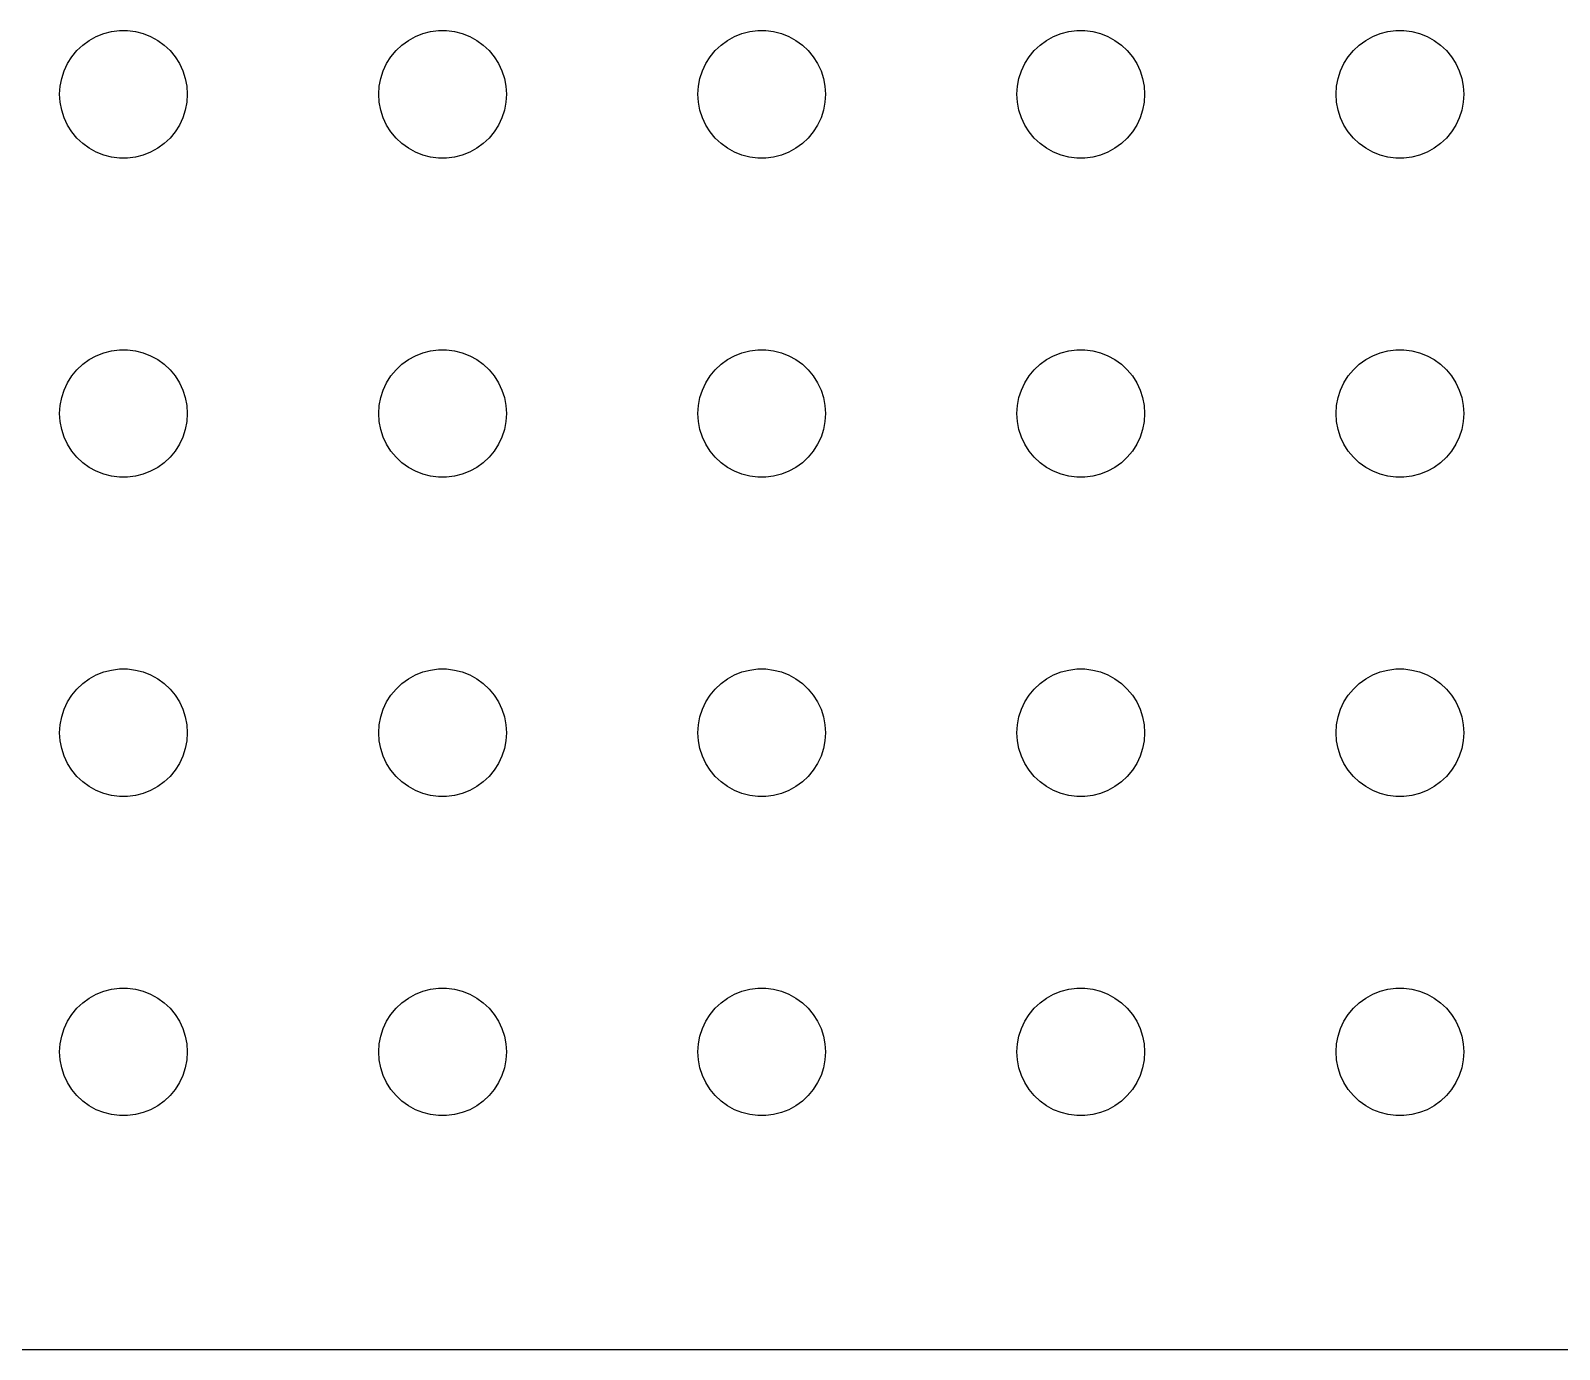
# Model space of a CAD drawing. Header units: metres. Extents: x -142 to 142, y -37 to 37.
# Drawn here: x -39.68 to -3.75, y -36.99 to -6 of the extents above; entities that cross this region are included whole.
import ezdxf

# ---------------------------------------------------------------- set-up
doc = ezdxf.new("R2010")
doc.units = ezdxf.units.M

msp = doc.modelspace()

# ---------------------------------------------------------------- linework, layer by layer
for p, q in [((-38.1387, -6.14275), (-37.9635, -6.07341)), ((-37.9635, -6.07341), (-37.7811, -6.02657)), ((-37.7811, -6.02657), (-37.5942, -6.00294)), ((-37.5942, -6.00294), (-37.4058, -6.00294)), ((-37.4058, -6.00294), (-37.2189, -6.02657)), ((-37.2189, -6.02657), (-37.0365, -6.07341)), ((-37.0365, -6.07341), (-36.8613, -6.14275)), ((-30.6387, -6.14275), (-30.4635, -6.07341)), ((-30.4635, -6.07341), (-30.2811, -6.02657)), ((-30.2811, -6.02657), (-30.0942, -6.00294)), ((-30.0942, -6.00294), (-29.9058, -6.00294)), ((-29.9058, -6.00294), (-29.7189, -6.02657)), ((-29.7189, -6.02657), (-29.5365, -6.07341)), ((-29.5365, -6.07341), (-29.3613, -6.14275)), ((-23.1387, -6.14275), (-22.9635, -6.07341)), ((-22.9635, -6.07341), (-22.7811, -6.02657)), ((-22.7811, -6.02657), (-22.5942, -6.00294)), ((-22.5942, -6.00294), (-22.4058, -6.00294)), ((-22.4058, -6.00294), (-22.2189, -6.02657)), ((-22.2189, -6.02657), (-22.0365, -6.07341)), ((-22.0365, -6.07341), (-21.8613, -6.14275)), ((-15.6387, -6.14275), (-15.4635, -6.07341)), ((-15.4635, -6.07341), (-15.2811, -6.02657)), ((-15.2811, -6.02657), (-15.0942, -6.00294)), ((-15.0942, -6.00294), (-14.9058, -6.00294)), ((-14.9058, -6.00294), (-14.7189, -6.02657)), ((-14.7189, -6.02657), (-14.5365, -6.07341)), ((-14.5365, -6.07341), (-14.3613, -6.14275)), ((-8.13866, -6.14275), (-7.96352, -6.07341)), ((-7.96352, -6.07341), (-7.78107, -6.02657)), ((-7.78107, -6.02657), (-7.59418, -6.00294)), ((-7.59418, -6.00294), (-7.40581, -6.00294)), ((-7.40581, -6.00294), (-7.21892, -6.02657)), ((-7.21892, -6.02657), (-7.03647, -6.07341)), ((-7.03647, -6.07341), (-6.86133, -6.14275)), ((-38.5934, -6.47318), (-38.4561, -6.34422)), ((-38.4561, -6.34422), (-38.3037, -6.23351)), ((-38.3037, -6.23351), (-38.1387, -6.14275)), ((-36.8613, -6.14275), (-36.6963, -6.23351)), ((-36.6963, -6.23351), (-36.5439, -6.34422)), ((-36.5439, -6.34422), (-36.4065, -6.47318)), ((-31.0934, -6.47318), (-30.9561, -6.34422)), ((-30.9561, -6.34422), (-30.8037, -6.23351)), ((-30.8037, -6.23351), (-30.6387, -6.14275)), ((-29.3613, -6.14275), (-29.1963, -6.23351)), ((-29.1963, -6.23351), (-29.0439, -6.34422)), ((-29.0439, -6.34422), (-28.9065, -6.47318)), ((-23.5934, -6.47318), (-23.4561, -6.34422)), ((-23.4561, -6.34422), (-23.3037, -6.23351)), ((-23.3037, -6.23351), (-23.1387, -6.14275)), ((-21.8613, -6.14275), (-21.6963, -6.23351)), ((-21.6963, -6.23351), (-21.5439, -6.34422)), ((-21.5439, -6.34422), (-21.4065, -6.47318)), ((-16.0934, -6.47318), (-15.9561, -6.34422)), ((-15.9561, -6.34422), (-15.8037, -6.23351)), ((-15.8037, -6.23351), (-15.6387, -6.14275)), ((-14.3613, -6.14275), (-14.1963, -6.23351)), ((-14.1963, -6.23351), (-14.0439, -6.34422)), ((-14.0439, -6.34422), (-13.9065, -6.47318)), ((-8.59344, -6.47318), (-8.45613, -6.34422)), ((-8.45613, -6.34422), (-8.30373, -6.23351)), ((-8.30373, -6.23351), (-8.13866, -6.14275)), ((-6.86133, -6.14275), (-6.69626, -6.23351)), ((-6.69626, -6.23351), (-6.54385, -6.34422)), ((-6.54385, -6.34422), (-6.40654, -6.47318)), ((-38.8947, -6.9478), (-38.8145, -6.77736)), ((-38.8145, -6.77736), (-38.7135, -6.61832)), ((-38.7135, -6.61832), (-38.5934, -6.47318)), ((-36.4065, -6.47318), (-36.2865, -6.61832)), ((-36.2865, -6.61832), (-36.1855, -6.77736)), ((-36.1855, -6.77736), (-36.1053, -6.9478)), ((-31.3947, -6.9478), (-31.3145, -6.77736)), ((-31.3145, -6.77736), (-31.2135, -6.61832)), ((-31.2135, -6.61832), (-31.0934, -6.47318)), ((-28.9065, -6.47318), (-28.7865, -6.61832)), ((-28.7865, -6.61832), (-28.6855, -6.77736)), ((-28.6855, -6.77736), (-28.6053, -6.9478)), ((-23.8947, -6.9478), (-23.8145, -6.77736)), ((-23.8145, -6.77736), (-23.7135, -6.61832)), ((-23.7135, -6.61832), (-23.5934, -6.47318)), ((-21.4065, -6.47318), (-21.2865, -6.61832)), ((-21.2865, -6.61832), (-21.1855, -6.77736)), ((-21.1855, -6.77736), (-21.1053, -6.9478)), ((-16.3947, -6.9478), (-16.3145, -6.77736)), ((-16.3145, -6.77736), (-16.2135, -6.61832)), ((-16.2135, -6.61832), (-16.0934, -6.47318)), ((-13.9065, -6.47318), (-13.7865, -6.61832)), ((-13.7865, -6.61832), (-13.6855, -6.77736)), ((-13.6855, -6.77736), (-13.6053, -6.9478)), ((-8.89465, -6.9478), (-8.81445, -6.77736)), ((-8.81445, -6.77736), (-8.71352, -6.61832)), ((-8.71352, -6.61832), (-8.59344, -6.47318)), ((-6.40654, -6.47318), (-6.28647, -6.61832)), ((-6.28647, -6.61832), (-6.18553, -6.77736)), ((-6.18553, -6.77736), (-6.10533, -6.9478)), ((-38.9882, -7.312), (-38.9529, -7.12695)), ((-38.9529, -7.12695), (-38.8947, -6.9478)), ((-36.1053, -6.9478), (-36.0471, -7.12695)), ((-36.0471, -7.12695), (-36.0118, -7.312)), ((-31.4882, -7.312), (-31.4529, -7.12695)), ((-31.4529, -7.12695), (-31.3947, -6.9478)), ((-28.6053, -6.9478), (-28.5471, -7.12695)), ((-28.5471, -7.12695), (-28.5118, -7.312)), ((-23.9882, -7.312), (-23.9529, -7.12695)), ((-23.9529, -7.12695), (-23.8947, -6.9478)), ((-21.1053, -6.9478), (-21.0471, -7.12695)), ((-21.0471, -7.12695), (-21.0118, -7.312)), ((-16.4882, -7.312), (-16.4529, -7.12695)), ((-16.4529, -7.12695), (-16.3947, -6.9478)), ((-13.6053, -6.9478), (-13.5471, -7.12695)), ((-13.5471, -7.12695), (-13.5118, -7.312)), ((-8.98816, -7.312), (-8.95287, -7.12695)), ((-8.95287, -7.12695), (-8.89465, -6.9478)), ((-6.10533, -6.9478), (-6.04712, -7.12695)), ((-6.04712, -7.12695), (-6.01183, -7.312)), ((-39, -7.5), (-38.9882, -7.312)), ((-38.9882, -7.68799), (-39, -7.5)), ((-36.0118, -7.312), (-36, -7.5)), ((-36, -7.5), (-36.0118, -7.68799)), ((-31.5, -7.5), (-31.4882, -7.312)), ((-31.4882, -7.68799), (-31.5, -7.5)), ((-28.5118, -7.312), (-28.5, -7.5)), ((-28.5, -7.5), (-28.5118, -7.68799)), ((-24, -7.5), (-23.9882, -7.312)), ((-23.9882, -7.68799), (-24, -7.5)), ((-21.0118, -7.312), (-21, -7.5)), ((-21, -7.5), (-21.0118, -7.68799)), ((-16.5, -7.5), (-16.4882, -7.312)), ((-16.4882, -7.68799), (-16.5, -7.5)), ((-13.5118, -7.312), (-13.5, -7.5)), ((-13.5, -7.5), (-13.5118, -7.68799)), ((-9, -7.5), (-8.98816, -7.312)), ((-8.98816, -7.68799), (-9, -7.5)), ((-6.01183, -7.312), (-6, -7.5)), ((-6, -7.5), (-6.01183, -7.68799)), ((-38.9529, -7.87303), (-38.9882, -7.68799)), ((-38.8947, -8.05219), (-38.9529, -7.87303)), ((-36.0471, -7.87303), (-36.1053, -8.05219)), ((-36.0118, -7.68799), (-36.0471, -7.87303)), ((-31.4529, -7.87303), (-31.4882, -7.68799)), ((-31.3947, -8.05219), (-31.4529, -7.87303)), ((-28.5471, -7.87303), (-28.6053, -8.05219)), ((-28.5118, -7.68799), (-28.5471, -7.87303)), ((-23.9529, -7.87303), (-23.9882, -7.68799)), ((-23.8947, -8.05219), (-23.9529, -7.87303)), ((-21.0471, -7.87303), (-21.1053, -8.05219)), ((-21.0118, -7.68799), (-21.0471, -7.87303)), ((-16.4529, -7.87303), (-16.4882, -7.68799)), ((-16.3947, -8.05219), (-16.4529, -7.87303)), ((-13.5471, -7.87303), (-13.6053, -8.05219)), ((-13.5118, -7.68799), (-13.5471, -7.87303)), ((-8.95287, -7.87303), (-8.98816, -7.68799)), ((-8.89465, -8.05219), (-8.95287, -7.87303)), ((-6.04712, -7.87303), (-6.10533, -8.05219)), ((-6.01183, -7.68799), (-6.04712, -7.87303)), ((-38.8145, -8.22263), (-38.8947, -8.05219)), ((-38.7135, -8.38167), (-38.8145, -8.22263)), ((-36.1855, -8.22263), (-36.2865, -8.38167)), ((-36.1053, -8.05219), (-36.1855, -8.22263)), ((-31.3145, -8.22263), (-31.3947, -8.05219)), ((-31.2135, -8.38167), (-31.3145, -8.22263)), ((-28.6855, -8.22263), (-28.7865, -8.38167)), ((-28.6053, -8.05219), (-28.6855, -8.22263)), ((-23.8145, -8.22263), (-23.8947, -8.05219)), ((-23.7135, -8.38167), (-23.8145, -8.22263)), ((-21.1855, -8.22263), (-21.2865, -8.38167)), ((-21.1053, -8.05219), (-21.1855, -8.22263)), ((-16.3145, -8.22263), (-16.3947, -8.05219)), ((-16.2135, -8.38167), (-16.3145, -8.22263)), ((-13.6855, -8.22263), (-13.7865, -8.38167)), ((-13.6053, -8.05219), (-13.6855, -8.22263)), ((-8.81445, -8.22263), (-8.89465, -8.05219)), ((-8.71352, -8.38167), (-8.81445, -8.22263)), ((-6.18553, -8.22263), (-6.28647, -8.38167)), ((-6.10533, -8.05219), (-6.18553, -8.22263)), ((-38.5934, -8.52681), (-38.7135, -8.38167)), ((-38.4561, -8.65576), (-38.5934, -8.52681)), ((-36.4065, -8.52681), (-36.5439, -8.65576)), ((-36.2865, -8.38167), (-36.4065, -8.52681)), ((-31.0934, -8.52681), (-31.2135, -8.38167)), ((-30.9561, -8.65576), (-31.0934, -8.52681)), ((-28.9065, -8.52681), (-29.0439, -8.65576)), ((-28.7865, -8.38167), (-28.9065, -8.52681)), ((-23.5934, -8.52681), (-23.7135, -8.38167)), ((-23.4561, -8.65576), (-23.5934, -8.52681)), ((-21.4065, -8.52681), (-21.5439, -8.65576)), ((-21.2865, -8.38167), (-21.4065, -8.52681)), ((-16.0934, -8.52681), (-16.2135, -8.38167)), ((-15.9561, -8.65576), (-16.0934, -8.52681)), ((-13.9065, -8.52681), (-14.0439, -8.65576)), ((-13.7865, -8.38167), (-13.9065, -8.52681)), ((-8.59344, -8.52681), (-8.71352, -8.38167)), ((-8.45613, -8.65576), (-8.59344, -8.52681)), ((-6.40654, -8.52681), (-6.54385, -8.65576)), ((-6.28647, -8.38167), (-6.40654, -8.52681)), ((-38.3037, -8.76648), (-38.4561, -8.65576)), ((-38.1387, -8.85724), (-38.3037, -8.76648)), ((-37.9635, -8.92657), (-38.1387, -8.85724)), ((-37.7811, -8.97342), (-37.9635, -8.92657)), ((-37.5942, -8.99704), (-37.7811, -8.97342)), ((-37.2189, -8.97342), (-37.4058, -8.99704)), ((-37.0365, -8.92657), (-37.2189, -8.97342)), ((-36.8613, -8.85724), (-37.0365, -8.92657)), ((-36.6963, -8.76648), (-36.8613, -8.85724)), ((-36.5439, -8.65576), (-36.6963, -8.76648)), ((-30.8037, -8.76648), (-30.9561, -8.65576)), ((-30.6387, -8.85724), (-30.8037, -8.76648)), ((-30.4635, -8.92657), (-30.6387, -8.85724)), ((-30.2811, -8.97342), (-30.4635, -8.92657)), ((-30.0942, -8.99704), (-30.2811, -8.97342)), ((-29.7189, -8.97342), (-29.9058, -8.99704)), ((-29.5365, -8.92657), (-29.7189, -8.97342)), ((-29.3613, -8.85724), (-29.5365, -8.92657)), ((-29.1963, -8.76648), (-29.3613, -8.85724)), ((-29.0439, -8.65576), (-29.1963, -8.76648)), ((-23.3037, -8.76648), (-23.4561, -8.65576)), ((-23.1387, -8.85724), (-23.3037, -8.76648)), ((-22.9635, -8.92657), (-23.1387, -8.85724)), ((-22.7811, -8.97342), (-22.9635, -8.92657)), ((-22.5942, -8.99704), (-22.7811, -8.97342)), ((-22.2189, -8.97342), (-22.4058, -8.99704)), ((-22.0365, -8.92657), (-22.2189, -8.97342)), ((-21.8613, -8.85724), (-22.0365, -8.92657)), ((-21.6963, -8.76648), (-21.8613, -8.85724)), ((-21.5439, -8.65576), (-21.6963, -8.76648)), ((-15.8037, -8.76648), (-15.9561, -8.65576)), ((-15.6387, -8.85724), (-15.8037, -8.76648)), ((-15.4635, -8.92657), (-15.6387, -8.85724)), ((-15.2811, -8.97342), (-15.4635, -8.92657)), ((-15.0942, -8.99704), (-15.2811, -8.97342)), ((-14.7189, -8.97342), (-14.9058, -8.99704)), ((-14.5365, -8.92657), (-14.7189, -8.97342)), ((-14.3613, -8.85724), (-14.5365, -8.92657)), ((-14.1963, -8.76648), (-14.3613, -8.85724)), ((-14.0439, -8.65576), (-14.1963, -8.76648)), ((-8.30373, -8.76648), (-8.45613, -8.65576)), ((-8.13866, -8.85724), (-8.30373, -8.76648)), ((-7.96352, -8.92657), (-8.13866, -8.85724)), ((-7.78107, -8.97342), (-7.96352, -8.92657)), ((-7.59418, -8.99704), (-7.78107, -8.97342)), ((-7.21892, -8.97342), (-7.40581, -8.99704)), ((-7.03647, -8.92657), (-7.21892, -8.97342)), ((-6.86133, -8.85724), (-7.03647, -8.92657)), ((-6.69626, -8.76648), (-6.86133, -8.85724)), ((-6.54385, -8.65576), (-6.69626, -8.76648)), ((-37.4058, -8.99704), (-37.5942, -8.99704)), ((-29.9058, -8.99704), (-30.0942, -8.99704)), ((-22.4058, -8.99704), (-22.5942, -8.99704)), ((-14.9058, -8.99704), (-15.0942, -8.99704)), ((-7.40581, -8.99704), (-7.59418, -8.99704)), ((-38.3037, -13.7335), (-38.1387, -13.6427)), ((-38.1387, -13.6427), (-37.9635, -13.5734)), ((-37.9635, -13.5734), (-37.7811, -13.5266)), ((-37.7811, -13.5266), (-37.5942, -13.5029)), ((-37.5942, -13.5029), (-37.4058, -13.5029)), ((-37.4058, -13.5029), (-37.2189, -13.5266)), ((-37.2189, -13.5266), (-37.0365, -13.5734)), ((-37.0365, -13.5734), (-36.8613, -13.6427)), ((-36.8613, -13.6427), (-36.6963, -13.7335)), ((-30.8037, -13.7335), (-30.6387, -13.6427)), ((-30.6387, -13.6427), (-30.4635, -13.5734)), ((-30.4635, -13.5734), (-30.2811, -13.5266)), ((-30.2811, -13.5266), (-30.0942, -13.5029)), ((-30.0942, -13.5029), (-29.9058, -13.5029)), ((-29.9058, -13.5029), (-29.7189, -13.5266)), ((-29.7189, -13.5266), (-29.5365, -13.5734)), ((-29.5365, -13.5734), (-29.3613, -13.6427)), ((-29.3613, -13.6427), (-29.1963, -13.7335)), ((-23.3037, -13.7335), (-23.1387, -13.6427)), ((-23.1387, -13.6427), (-22.9635, -13.5734)), ((-22.9635, -13.5734), (-22.7811, -13.5266)), ((-22.7811, -13.5266), (-22.5942, -13.5029)), ((-22.5942, -13.5029), (-22.4058, -13.5029)), ((-22.4058, -13.5029), (-22.2189, -13.5266)), ((-22.2189, -13.5266), (-22.0365, -13.5734)), ((-22.0365, -13.5734), (-21.8613, -13.6427)), ((-21.8613, -13.6427), (-21.6963, -13.7335)), ((-15.8037, -13.7335), (-15.6387, -13.6427)), ((-15.6387, -13.6427), (-15.4635, -13.5734)), ((-15.4635, -13.5734), (-15.2811, -13.5266)), ((-15.2811, -13.5266), (-15.0942, -13.5029)), ((-15.0942, -13.5029), (-14.9058, -13.5029)), ((-14.9058, -13.5029), (-14.7189, -13.5266)), ((-14.7189, -13.5266), (-14.5365, -13.5734)), ((-14.5365, -13.5734), (-14.3613, -13.6427)), ((-14.3613, -13.6427), (-14.1963, -13.7335)), ((-8.30373, -13.7335), (-8.13866, -13.6427)), ((-8.13866, -13.6427), (-7.96352, -13.5734)), ((-7.96352, -13.5734), (-7.78107, -13.5266)), ((-7.78107, -13.5266), (-7.59418, -13.5029)), ((-7.59418, -13.5029), (-7.40581, -13.5029)), ((-7.40581, -13.5029), (-7.21892, -13.5266)), ((-7.21892, -13.5266), (-7.03647, -13.5734)), ((-7.03647, -13.5734), (-6.86133, -13.6427)), ((-6.86133, -13.6427), (-6.69626, -13.7335)), ((-38.7135, -14.1183), (-38.5934, -13.9732)), ((-38.5934, -13.9732), (-38.4561, -13.8442)), ((-38.4561, -13.8442), (-38.3037, -13.7335)), ((-36.6963, -13.7335), (-36.5439, -13.8442)), ((-36.5439, -13.8442), (-36.4065, -13.9732)), ((-36.4065, -13.9732), (-36.2865, -14.1183)), ((-31.2135, -14.1183), (-31.0934, -13.9732)), ((-31.0934, -13.9732), (-30.9561, -13.8442)), ((-30.9561, -13.8442), (-30.8037, -13.7335)), ((-29.1963, -13.7335), (-29.0439, -13.8442)), ((-29.0439, -13.8442), (-28.9065, -13.9732)), ((-28.9065, -13.9732), (-28.7865, -14.1183)), ((-23.7135, -14.1183), (-23.5934, -13.9732)), ((-23.5934, -13.9732), (-23.4561, -13.8442)), ((-23.4561, -13.8442), (-23.3037, -13.7335)), ((-21.6963, -13.7335), (-21.5439, -13.8442)), ((-21.5439, -13.8442), (-21.4065, -13.9732)), ((-21.4065, -13.9732), (-21.2865, -14.1183)), ((-16.2135, -14.1183), (-16.0934, -13.9732)), ((-16.0934, -13.9732), (-15.9561, -13.8442)), ((-15.9561, -13.8442), (-15.8037, -13.7335)), ((-14.1963, -13.7335), (-14.0439, -13.8442)), ((-14.0439, -13.8442), (-13.9065, -13.9732)), ((-13.9065, -13.9732), (-13.7865, -14.1183)), ((-8.71352, -14.1183), (-8.59344, -13.9732)), ((-8.59344, -13.9732), (-8.45613, -13.8442)), ((-8.45613, -13.8442), (-8.30373, -13.7335)), ((-6.69626, -13.7335), (-6.54385, -13.8442)), ((-6.54385, -13.8442), (-6.40654, -13.9732)), ((-6.40654, -13.9732), (-6.28647, -14.1183)), ((-38.8947, -14.4478), (-38.8145, -14.2774)), ((-38.8145, -14.2774), (-38.7135, -14.1183)), ((-36.2865, -14.1183), (-36.1855, -14.2774)), ((-36.1855, -14.2774), (-36.1053, -14.4478)), ((-31.3947, -14.4478), (-31.3145, -14.2774)), ((-31.3145, -14.2774), (-31.2135, -14.1183)), ((-28.7865, -14.1183), (-28.6855, -14.2774)), ((-28.6855, -14.2774), (-28.6053, -14.4478)), ((-23.8947, -14.4478), (-23.8145, -14.2774)), ((-23.8145, -14.2774), (-23.7135, -14.1183)), ((-21.2865, -14.1183), (-21.1855, -14.2774)), ((-21.1855, -14.2774), (-21.1053, -14.4478)), ((-16.3947, -14.4478), (-16.3145, -14.2774)), ((-16.3145, -14.2774), (-16.2135, -14.1183)), ((-13.7865, -14.1183), (-13.6855, -14.2774)), ((-13.6855, -14.2774), (-13.6053, -14.4478)), ((-8.89465, -14.4478), (-8.81445, -14.2774)), ((-8.81445, -14.2774), (-8.71352, -14.1183)), ((-6.28647, -14.1183), (-6.18553, -14.2774)), ((-6.18553, -14.2774), (-6.10533, -14.4478)), ((-38.9882, -14.812), (-38.9529, -14.627)), ((-38.9529, -14.627), (-38.8947, -14.4478)), ((-36.1053, -14.4478), (-36.0471, -14.627)), ((-36.0471, -14.627), (-36.0118, -14.812)), ((-31.4882, -14.812), (-31.4529, -14.627)), ((-31.4529, -14.627), (-31.3947, -14.4478)), ((-28.6053, -14.4478), (-28.5471, -14.627)), ((-28.5471, -14.627), (-28.5118, -14.812)), ((-23.9882, -14.812), (-23.9529, -14.627)), ((-23.9529, -14.627), (-23.8947, -14.4478)), ((-21.1053, -14.4478), (-21.0471, -14.627)), ((-21.0471, -14.627), (-21.0118, -14.812)), ((-16.4882, -14.812), (-16.4529, -14.627)), ((-16.4529, -14.627), (-16.3947, -14.4478)), ((-13.6053, -14.4478), (-13.5471, -14.627)), ((-13.5471, -14.627), (-13.5118, -14.812)), ((-8.98816, -14.812), (-8.95287, -14.627)), ((-8.95287, -14.627), (-8.89465, -14.4478)), ((-6.10533, -14.4478), (-6.04712, -14.627)), ((-6.04712, -14.627), (-6.01183, -14.812)), ((-39, -15), (-38.9882, -14.812)), ((-38.9882, -15.188), (-39, -15)), ((-36.0118, -14.812), (-36, -15)), ((-36, -15), (-36.0118, -15.188)), ((-31.5, -15), (-31.4882, -14.812)), ((-31.4882, -15.188), (-31.5, -15)), ((-28.5118, -14.812), (-28.5, -15)), ((-28.5, -15), (-28.5118, -15.188)), ((-24, -15), (-23.9882, -14.812)), ((-23.9882, -15.188), (-24, -15)), ((-21.0118, -14.812), (-21, -15)), ((-21, -15), (-21.0118, -15.188)), ((-16.5, -15), (-16.4882, -14.812)), ((-16.4882, -15.188), (-16.5, -15)), ((-13.5118, -14.812), (-13.5, -15)), ((-13.5, -15), (-13.5118, -15.188)), ((-9, -15), (-8.98816, -14.812)), ((-8.98816, -15.188), (-9, -15)), ((-6.01183, -14.812), (-6, -15)), ((-6, -15), (-6.01183, -15.188)), ((-38.9529, -15.373), (-38.9882, -15.188)), ((-38.8947, -15.5522), (-38.9529, -15.373)), ((-36.0471, -15.373), (-36.1053, -15.5522)), ((-36.0118, -15.188), (-36.0471, -15.373)), ((-31.4529, -15.373), (-31.4882, -15.188)), ((-31.3947, -15.5522), (-31.4529, -15.373)), ((-28.5471, -15.373), (-28.6053, -15.5522)), ((-28.5118, -15.188), (-28.5471, -15.373)), ((-23.9529, -15.373), (-23.9882, -15.188)), ((-23.8947, -15.5522), (-23.9529, -15.373)), ((-21.0471, -15.373), (-21.1053, -15.5522)), ((-21.0118, -15.188), (-21.0471, -15.373)), ((-16.4529, -15.373), (-16.4882, -15.188)), ((-16.3947, -15.5522), (-16.4529, -15.373)), ((-13.5471, -15.373), (-13.6053, -15.5522)), ((-13.5118, -15.188), (-13.5471, -15.373)), ((-8.95287, -15.373), (-8.98816, -15.188)), ((-8.89465, -15.5522), (-8.95287, -15.373)), ((-6.04712, -15.373), (-6.10533, -15.5522)), ((-6.01183, -15.188), (-6.04712, -15.373)), ((-38.8145, -15.7226), (-38.8947, -15.5522)), ((-38.7135, -15.8817), (-38.8145, -15.7226)), ((-36.1855, -15.7226), (-36.2865, -15.8817)), ((-36.1053, -15.5522), (-36.1855, -15.7226)), ((-31.3145, -15.7226), (-31.3947, -15.5522)), ((-31.2135, -15.8817), (-31.3145, -15.7226)), ((-28.6855, -15.7226), (-28.7865, -15.8817)), ((-28.6053, -15.5522), (-28.6855, -15.7226)), ((-23.8145, -15.7226), (-23.8947, -15.5522)), ((-23.7135, -15.8817), (-23.8145, -15.7226)), ((-21.1855, -15.7226), (-21.2865, -15.8817)), ((-21.1053, -15.5522), (-21.1855, -15.7226)), ((-16.3145, -15.7226), (-16.3947, -15.5522)), ((-16.2135, -15.8817), (-16.3145, -15.7226)), ((-13.6855, -15.7226), (-13.7865, -15.8817)), ((-13.6053, -15.5522), (-13.6855, -15.7226)), ((-8.81445, -15.7226), (-8.89465, -15.5522)), ((-8.71352, -15.8817), (-8.81445, -15.7226)), ((-6.18553, -15.7226), (-6.28647, -15.8817)), ((-6.10533, -15.5522), (-6.18553, -15.7226)), ((-38.5934, -16.0268), (-38.7135, -15.8817)), ((-38.4561, -16.1558), (-38.5934, -16.0268)), ((-38.3037, -16.2665), (-38.4561, -16.1558)), ((-36.5439, -16.1558), (-36.6963, -16.2665)), ((-36.4065, -16.0268), (-36.5439, -16.1558)), ((-36.2865, -15.8817), (-36.4065, -16.0268)), ((-31.0934, -16.0268), (-31.2135, -15.8817)), ((-30.9561, -16.1558), (-31.0934, -16.0268)), ((-30.8037, -16.2665), (-30.9561, -16.1558)), ((-29.0439, -16.1558), (-29.1963, -16.2665)), ((-28.9065, -16.0268), (-29.0439, -16.1558)), ((-28.7865, -15.8817), (-28.9065, -16.0268)), ((-23.5934, -16.0268), (-23.7135, -15.8817)), ((-23.4561, -16.1558), (-23.5934, -16.0268)), ((-23.3037, -16.2665), (-23.4561, -16.1558)), ((-21.5439, -16.1558), (-21.6963, -16.2665)), ((-21.4065, -16.0268), (-21.5439, -16.1558)), ((-21.2865, -15.8817), (-21.4065, -16.0268)), ((-16.0934, -16.0268), (-16.2135, -15.8817)), ((-15.9561, -16.1558), (-16.0934, -16.0268)), ((-15.8037, -16.2665), (-15.9561, -16.1558)), ((-14.0439, -16.1558), (-14.1963, -16.2665)), ((-13.9065, -16.0268), (-14.0439, -16.1558)), ((-13.7865, -15.8817), (-13.9065, -16.0268)), ((-8.59344, -16.0268), (-8.71352, -15.8817)), ((-8.45613, -16.1558), (-8.59344, -16.0268)), ((-8.30373, -16.2665), (-8.45613, -16.1558)), ((-6.54385, -16.1558), (-6.69626, -16.2665)), ((-6.40654, -16.0268), (-6.54385, -16.1558)), ((-6.28647, -15.8817), (-6.40654, -16.0268)), ((-38.1387, -16.3572), (-38.3037, -16.2665)), ((-37.9635, -16.4266), (-38.1387, -16.3572)), ((-37.7811, -16.4734), (-37.9635, -16.4266)), ((-37.5942, -16.497), (-37.7811, -16.4734)), ((-37.4058, -16.497), (-37.5942, -16.497)), ((-37.2189, -16.4734), (-37.4058, -16.497)), ((-37.0365, -16.4266), (-37.2189, -16.4734)), ((-36.8613, -16.3572), (-37.0365, -16.4266)), ((-36.6963, -16.2665), (-36.8613, -16.3572)), ((-30.6387, -16.3572), (-30.8037, -16.2665)), ((-30.4635, -16.4266), (-30.6387, -16.3572)), ((-30.2811, -16.4734), (-30.4635, -16.4266)), ((-30.0942, -16.497), (-30.2811, -16.4734)), ((-29.9058, -16.497), (-30.0942, -16.497)), ((-29.7189, -16.4734), (-29.9058, -16.497)), ((-29.5365, -16.4266), (-29.7189, -16.4734)), ((-29.3613, -16.3572), (-29.5365, -16.4266)), ((-29.1963, -16.2665), (-29.3613, -16.3572)), ((-23.1387, -16.3572), (-23.3037, -16.2665)), ((-22.9635, -16.4266), (-23.1387, -16.3572)), ((-22.7811, -16.4734), (-22.9635, -16.4266)), ((-22.5942, -16.497), (-22.7811, -16.4734)), ((-22.4058, -16.497), (-22.5942, -16.497)), ((-22.2189, -16.4734), (-22.4058, -16.497)), ((-22.0365, -16.4266), (-22.2189, -16.4734)), ((-21.8613, -16.3572), (-22.0365, -16.4266)), ((-21.6963, -16.2665), (-21.8613, -16.3572)), ((-15.6387, -16.3572), (-15.8037, -16.2665)), ((-15.4635, -16.4266), (-15.6387, -16.3572)), ((-15.2811, -16.4734), (-15.4635, -16.4266)), ((-15.0942, -16.497), (-15.2811, -16.4734)), ((-14.9058, -16.497), (-15.0942, -16.497)), ((-14.7189, -16.4734), (-14.9058, -16.497)), ((-14.5365, -16.4266), (-14.7189, -16.4734)), ((-14.3613, -16.3572), (-14.5365, -16.4266)), ((-14.1963, -16.2665), (-14.3613, -16.3572)), ((-8.13866, -16.3572), (-8.30373, -16.2665)), ((-7.96352, -16.4266), (-8.13866, -16.3572)), ((-7.78107, -16.4734), (-7.96352, -16.4266)), ((-7.59418, -16.497), (-7.78107, -16.4734)), ((-7.40581, -16.497), (-7.59418, -16.497)), ((-7.21892, -16.4734), (-7.40581, -16.497)), ((-7.03647, -16.4266), (-7.21892, -16.4734)), ((-6.86133, -16.3572), (-7.03647, -16.4266)), ((-6.69626, -16.2665), (-6.86133, -16.3572)), ((-38.3037, -21.2335), (-38.1387, -21.1427)), ((-38.1387, -21.1427), (-37.9635, -21.0734)), ((-37.9635, -21.0734), (-37.7811, -21.0266)), ((-37.7811, -21.0266), (-37.5942, -21.003)), ((-37.5942, -21.003), (-37.4058, -21.003)), ((-37.4058, -21.003), (-37.2189, -21.0266)), ((-37.2189, -21.0266), (-37.0365, -21.0734)), ((-37.0365, -21.0734), (-36.8613, -21.1427)), ((-36.8613, -21.1427), (-36.6963, -21.2335)), ((-30.8037, -21.2335), (-30.6387, -21.1427)), ((-30.6387, -21.1427), (-30.4635, -21.0734)), ((-30.4635, -21.0734), (-30.2811, -21.0266)), ((-30.2811, -21.0266), (-30.0942, -21.003)), ((-30.0942, -21.003), (-29.9058, -21.003)), ((-29.9058, -21.003), (-29.7189, -21.0266)), ((-29.7189, -21.0266), (-29.5365, -21.0734)), ((-29.5365, -21.0734), (-29.3613, -21.1427)), ((-29.3613, -21.1427), (-29.1963, -21.2335)), ((-23.3037, -21.2335), (-23.1387, -21.1427)), ((-23.1387, -21.1427), (-22.9635, -21.0734)), ((-22.9635, -21.0734), (-22.7811, -21.0266)), ((-22.7811, -21.0266), (-22.5942, -21.003)), ((-22.5942, -21.003), (-22.4058, -21.003)), ((-22.4058, -21.003), (-22.2189, -21.0266)), ((-22.2189, -21.0266), (-22.0365, -21.0734)), ((-22.0365, -21.0734), (-21.8613, -21.1427)), ((-21.8613, -21.1427), (-21.6963, -21.2335)), ((-15.8037, -21.2335), (-15.6387, -21.1427)), ((-15.6387, -21.1427), (-15.4635, -21.0734)), ((-15.4635, -21.0734), (-15.2811, -21.0266)), ((-15.2811, -21.0266), (-15.0942, -21.003)), ((-15.0942, -21.003), (-14.9058, -21.003)), ((-14.9058, -21.003), (-14.7189, -21.0266)), ((-14.7189, -21.0266), (-14.5365, -21.0734)), ((-14.5365, -21.0734), (-14.3613, -21.1427)), ((-14.3613, -21.1427), (-14.1963, -21.2335)), ((-8.30373, -21.2335), (-8.13866, -21.1427)), ((-8.13866, -21.1427), (-7.96352, -21.0734)), ((-7.96352, -21.0734), (-7.78107, -21.0266)), ((-7.78107, -21.0266), (-7.59418, -21.003)), ((-7.59418, -21.003), (-7.40581, -21.003)), ((-7.40581, -21.003), (-7.21892, -21.0266)), ((-7.21892, -21.0266), (-7.03647, -21.0734)), ((-7.03647, -21.0734), (-6.86133, -21.1427)), ((-6.86133, -21.1427), (-6.69626, -21.2335)), ((-38.7135, -21.6183), (-38.5934, -21.4732)), ((-38.5934, -21.4732), (-38.4561, -21.3442)), ((-38.4561, -21.3442), (-38.3037, -21.2335)), ((-36.6963, -21.2335), (-36.5439, -21.3442)), ((-36.5439, -21.3442), (-36.4065, -21.4732)), ((-36.4065, -21.4732), (-36.2865, -21.6183)), ((-31.2135, -21.6183), (-31.0934, -21.4732)), ((-31.0934, -21.4732), (-30.9561, -21.3442)), ((-30.9561, -21.3442), (-30.8037, -21.2335)), ((-29.1963, -21.2335), (-29.0439, -21.3442)), ((-29.0439, -21.3442), (-28.9065, -21.4732)), ((-28.9065, -21.4732), (-28.7865, -21.6183)), ((-23.7135, -21.6183), (-23.5934, -21.4732)), ((-23.5934, -21.4732), (-23.4561, -21.3442)), ((-23.4561, -21.3442), (-23.3037, -21.2335)), ((-21.6963, -21.2335), (-21.5439, -21.3442)), ((-21.5439, -21.3442), (-21.4065, -21.4732)), ((-21.4065, -21.4732), (-21.2865, -21.6183)), ((-16.2135, -21.6183), (-16.0934, -21.4732)), ((-16.0934, -21.4732), (-15.9561, -21.3442)), ((-15.9561, -21.3442), (-15.8037, -21.2335)), ((-14.1963, -21.2335), (-14.0439, -21.3442)), ((-14.0439, -21.3442), (-13.9065, -21.4732)), ((-13.9065, -21.4732), (-13.7865, -21.6183)), ((-8.71352, -21.6183), (-8.59344, -21.4732)), ((-8.59344, -21.4732), (-8.45613, -21.3442)), ((-8.45613, -21.3442), (-8.30373, -21.2335)), ((-6.69626, -21.2335), (-6.54385, -21.3442)), ((-6.54385, -21.3442), (-6.40654, -21.4732)), ((-6.40654, -21.4732), (-6.28647, -21.6183)), ((-38.8947, -21.9478), (-38.8145, -21.7774)), ((-38.8145, -21.7774), (-38.7135, -21.6183)), ((-36.2865, -21.6183), (-36.1855, -21.7774)), ((-36.1855, -21.7774), (-36.1053, -21.9478)), ((-31.3947, -21.9478), (-31.3145, -21.7774)), ((-31.3145, -21.7774), (-31.2135, -21.6183)), ((-28.7865, -21.6183), (-28.6855, -21.7774)), ((-28.6855, -21.7774), (-28.6053, -21.9478)), ((-23.8947, -21.9478), (-23.8145, -21.7774)), ((-23.8145, -21.7774), (-23.7135, -21.6183)), ((-21.2865, -21.6183), (-21.1855, -21.7774)), ((-21.1855, -21.7774), (-21.1053, -21.9478)), ((-16.3947, -21.9478), (-16.3145, -21.7774)), ((-16.3145, -21.7774), (-16.2135, -21.6183)), ((-13.7865, -21.6183), (-13.6855, -21.7774)), ((-13.6855, -21.7774), (-13.6053, -21.9478)), ((-8.89465, -21.9478), (-8.81445, -21.7774)), ((-8.81445, -21.7774), (-8.71352, -21.6183)), ((-6.28647, -21.6183), (-6.18553, -21.7774)), ((-6.18553, -21.7774), (-6.10533, -21.9478)), ((-38.9882, -22.312), (-38.9529, -22.127)), ((-38.9529, -22.127), (-38.8947, -21.9478)), ((-36.1053, -21.9478), (-36.0471, -22.127)), ((-36.0471, -22.127), (-36.0118, -22.312)), ((-31.4882, -22.312), (-31.4529, -22.127)), ((-31.4529, -22.127), (-31.3947, -21.9478)), ((-28.6053, -21.9478), (-28.5471, -22.127)), ((-28.5471, -22.127), (-28.5118, -22.312)), ((-23.9882, -22.312), (-23.9529, -22.127)), ((-23.9529, -22.127), (-23.8947, -21.9478)), ((-21.1053, -21.9478), (-21.0471, -22.127)), ((-21.0471, -22.127), (-21.0118, -22.312)), ((-16.4882, -22.312), (-16.4529, -22.127)), ((-16.4529, -22.127), (-16.3947, -21.9478)), ((-13.6053, -21.9478), (-13.5471, -22.127)), ((-13.5471, -22.127), (-13.5118, -22.312)), ((-8.98816, -22.312), (-8.95287, -22.127)), ((-8.95287, -22.127), (-8.89465, -21.9478)), ((-6.10533, -21.9478), (-6.04712, -22.127)), ((-6.04712, -22.127), (-6.01183, -22.312)), ((-39, -22.5), (-38.9882, -22.312)), ((-38.9882, -22.688), (-39, -22.5)), ((-36.0118, -22.312), (-36, -22.5)), ((-36, -22.5), (-36.0118, -22.688)), ((-31.5, -22.5), (-31.4882, -22.312)), ((-31.4882, -22.688), (-31.5, -22.5)), ((-28.5118, -22.312), (-28.5, -22.5)), ((-28.5, -22.5), (-28.5118, -22.688)), ((-24, -22.5), (-23.9882, -22.312)), ((-23.9882, -22.688), (-24, -22.5)), ((-21.0118, -22.312), (-21, -22.5)), ((-21, -22.5), (-21.0118, -22.688)), ((-16.5, -22.5), (-16.4882, -22.312)), ((-16.4882, -22.688), (-16.5, -22.5)), ((-13.5118, -22.312), (-13.5, -22.5)), ((-13.5, -22.5), (-13.5118, -22.688)), ((-9, -22.5), (-8.98816, -22.312)), ((-8.98816, -22.688), (-9, -22.5)), ((-6.01183, -22.312), (-6, -22.5)), ((-6, -22.5), (-6.01183, -22.688)), ((-38.9529, -22.873), (-38.9882, -22.688)), ((-38.8947, -23.0522), (-38.9529, -22.873)), ((-36.0471, -22.873), (-36.1053, -23.0522)), ((-36.0118, -22.688), (-36.0471, -22.873)), ((-31.4529, -22.873), (-31.4882, -22.688)), ((-31.3947, -23.0522), (-31.4529, -22.873)), ((-28.5471, -22.873), (-28.6053, -23.0522)), ((-28.5118, -22.688), (-28.5471, -22.873)), ((-23.9529, -22.873), (-23.9882, -22.688)), ((-23.8947, -23.0522), (-23.9529, -22.873)), ((-21.0471, -22.873), (-21.1053, -23.0522)), ((-21.0118, -22.688), (-21.0471, -22.873)), ((-16.4529, -22.873), (-16.4882, -22.688)), ((-16.3947, -23.0522), (-16.4529, -22.873)), ((-13.5471, -22.873), (-13.6053, -23.0522)), ((-13.5118, -22.688), (-13.5471, -22.873)), ((-8.95287, -22.873), (-8.98816, -22.688)), ((-8.89465, -23.0522), (-8.95287, -22.873)), ((-6.04712, -22.873), (-6.10533, -23.0522)), ((-6.01183, -22.688), (-6.04712, -22.873)), ((-38.8145, -23.2226), (-38.8947, -23.0522)), ((-38.7135, -23.3817), (-38.8145, -23.2226)), ((-36.1855, -23.2226), (-36.2865, -23.3817)), ((-36.1053, -23.0522), (-36.1855, -23.2226)), ((-31.3145, -23.2226), (-31.3947, -23.0522)), ((-31.2135, -23.3817), (-31.3145, -23.2226)), ((-28.6855, -23.2226), (-28.7865, -23.3817)), ((-28.6053, -23.0522), (-28.6855, -23.2226)), ((-23.8145, -23.2226), (-23.8947, -23.0522)), ((-23.7135, -23.3817), (-23.8145, -23.2226)), ((-21.1855, -23.2226), (-21.2865, -23.3817)), ((-21.1053, -23.0522), (-21.1855, -23.2226)), ((-16.3145, -23.2226), (-16.3947, -23.0522)), ((-16.2135, -23.3817), (-16.3145, -23.2226)), ((-13.6855, -23.2226), (-13.7865, -23.3817)), ((-13.6053, -23.0522), (-13.6855, -23.2226)), ((-8.81445, -23.2226), (-8.89465, -23.0522)), ((-8.71352, -23.3817), (-8.81445, -23.2226)), ((-6.18553, -23.2226), (-6.28647, -23.3817)), ((-6.10533, -23.0522), (-6.18553, -23.2226)), ((-38.5934, -23.5268), (-38.7135, -23.3817)), ((-38.4561, -23.6558), (-38.5934, -23.5268)), ((-38.3037, -23.7665), (-38.4561, -23.6558)), ((-36.5439, -23.6558), (-36.6963, -23.7665)), ((-36.4065, -23.5268), (-36.5439, -23.6558)), ((-36.2865, -23.3817), (-36.4065, -23.5268)), ((-31.0934, -23.5268), (-31.2135, -23.3817)), ((-30.9561, -23.6558), (-31.0934, -23.5268)), ((-30.8037, -23.7665), (-30.9561, -23.6558)), ((-29.0439, -23.6558), (-29.1963, -23.7665)), ((-28.9065, -23.5268), (-29.0439, -23.6558)), ((-28.7865, -23.3817), (-28.9065, -23.5268)), ((-23.5934, -23.5268), (-23.7135, -23.3817)), ((-23.4561, -23.6558), (-23.5934, -23.5268)), ((-23.3037, -23.7665), (-23.4561, -23.6558)), ((-21.5439, -23.6558), (-21.6963, -23.7665)), ((-21.4065, -23.5268), (-21.5439, -23.6558)), ((-21.2865, -23.3817), (-21.4065, -23.5268)), ((-16.0934, -23.5268), (-16.2135, -23.3817)), ((-15.9561, -23.6558), (-16.0934, -23.5268)), ((-15.8037, -23.7665), (-15.9561, -23.6558)), ((-14.0439, -23.6558), (-14.1963, -23.7665)), ((-13.9065, -23.5268), (-14.0439, -23.6558)), ((-13.7865, -23.3817), (-13.9065, -23.5268)), ((-8.59344, -23.5268), (-8.71352, -23.3817)), ((-8.45613, -23.6558), (-8.59344, -23.5268)), ((-8.30373, -23.7665), (-8.45613, -23.6558)), ((-6.54385, -23.6558), (-6.69626, -23.7665)), ((-6.40654, -23.5268), (-6.54385, -23.6558)), ((-6.28647, -23.3817), (-6.40654, -23.5268)), ((-38.1387, -23.8572), (-38.3037, -23.7665)), ((-37.9635, -23.9266), (-38.1387, -23.8572)), ((-37.7811, -23.9734), (-37.9635, -23.9266)), ((-37.5942, -23.997), (-37.7811, -23.9734)), ((-37.4058, -23.997), (-37.5942, -23.997)), ((-37.2189, -23.9734), (-37.4058, -23.997)), ((-37.0365, -23.9266), (-37.2189, -23.9734)), ((-36.8613, -23.8572), (-37.0365, -23.9266)), ((-36.6963, -23.7665), (-36.8613, -23.8572)), ((-30.6387, -23.8572), (-30.8037, -23.7665)), ((-30.4635, -23.9266), (-30.6387, -23.8572)), ((-30.2811, -23.9734), (-30.4635, -23.9266)), ((-30.0942, -23.997), (-30.2811, -23.9734)), ((-29.9058, -23.997), (-30.0942, -23.997)), ((-29.7189, -23.9734), (-29.9058, -23.997)), ((-29.5365, -23.9266), (-29.7189, -23.9734)), ((-29.3613, -23.8572), (-29.5365, -23.9266)), ((-29.1963, -23.7665), (-29.3613, -23.8572)), ((-23.1387, -23.8572), (-23.3037, -23.7665)), ((-22.9635, -23.9266), (-23.1387, -23.8572)), ((-22.7811, -23.9734), (-22.9635, -23.9266)), ((-22.5942, -23.997), (-22.7811, -23.9734)), ((-22.4058, -23.997), (-22.5942, -23.997)), ((-22.2189, -23.9734), (-22.4058, -23.997)), ((-22.0365, -23.9266), (-22.2189, -23.9734)), ((-21.8613, -23.8572), (-22.0365, -23.9266)), ((-21.6963, -23.7665), (-21.8613, -23.8572)), ((-15.6387, -23.8572), (-15.8037, -23.7665)), ((-15.4635, -23.9266), (-15.6387, -23.8572)), ((-15.2811, -23.9734), (-15.4635, -23.9266)), ((-15.0942, -23.997), (-15.2811, -23.9734)), ((-14.9058, -23.997), (-15.0942, -23.997)), ((-14.7189, -23.9734), (-14.9058, -23.997)), ((-14.5365, -23.9266), (-14.7189, -23.9734)), ((-14.3613, -23.8572), (-14.5365, -23.9266)), ((-14.1963, -23.7665), (-14.3613, -23.8572)), ((-8.13866, -23.8572), (-8.30373, -23.7665)), ((-7.96352, -23.9266), (-8.13866, -23.8572)), ((-7.78107, -23.9734), (-7.96352, -23.9266)), ((-7.59418, -23.997), (-7.78107, -23.9734)), ((-7.40581, -23.997), (-7.59418, -23.997)), ((-7.21892, -23.9734), (-7.40581, -23.997)), ((-7.03647, -23.9266), (-7.21892, -23.9734)), ((-6.86133, -23.8572), (-7.03647, -23.9266)), ((-6.69626, -23.7665), (-6.86133, -23.8572)), ((-38.4561, -28.8442), (-38.3037, -28.7335)), ((-38.3037, -28.7335), (-38.1387, -28.6427)), ((-38.1387, -28.6427), (-37.9635, -28.5734)), ((-37.9635, -28.5734), (-37.7811, -28.5266)), ((-37.7811, -28.5266), (-37.5942, -28.503)), ((-37.5942, -28.503), (-37.4058, -28.503)), ((-37.4058, -28.503), (-37.2189, -28.5266)), ((-37.2189, -28.5266), (-37.0365, -28.5734)), ((-37.0365, -28.5734), (-36.8613, -28.6427)), ((-36.8613, -28.6427), (-36.6963, -28.7335)), ((-36.6963, -28.7335), (-36.5439, -28.8442)), ((-30.9561, -28.8442), (-30.8037, -28.7335)), ((-30.8037, -28.7335), (-30.6387, -28.6427)), ((-30.6387, -28.6427), (-30.4635, -28.5734)), ((-30.4635, -28.5734), (-30.2811, -28.5266)), ((-30.2811, -28.5266), (-30.0942, -28.503)), ((-30.0942, -28.503), (-29.9058, -28.503)), ((-29.9058, -28.503), (-29.7189, -28.5266)), ((-29.7189, -28.5266), (-29.5365, -28.5734)), ((-29.5365, -28.5734), (-29.3613, -28.6427)), ((-29.3613, -28.6427), (-29.1963, -28.7335)), ((-29.1963, -28.7335), (-29.0439, -28.8442)), ((-23.4561, -28.8442), (-23.3037, -28.7335)), ((-23.3037, -28.7335), (-23.1387, -28.6427)), ((-23.1387, -28.6427), (-22.9635, -28.5734)), ((-22.9635, -28.5734), (-22.7811, -28.5266)), ((-22.7811, -28.5266), (-22.5942, -28.503)), ((-22.5942, -28.503), (-22.4058, -28.503)), ((-22.4058, -28.503), (-22.2189, -28.5266)), ((-22.2189, -28.5266), (-22.0365, -28.5734)), ((-22.0365, -28.5734), (-21.8613, -28.6427)), ((-21.8613, -28.6427), (-21.6963, -28.7335)), ((-21.6963, -28.7335), (-21.5439, -28.8442)), ((-15.9561, -28.8442), (-15.8037, -28.7335)), ((-15.8037, -28.7335), (-15.6387, -28.6427)), ((-15.6387, -28.6427), (-15.4635, -28.5734)), ((-15.4635, -28.5734), (-15.2811, -28.5266)), ((-15.2811, -28.5266), (-15.0942, -28.503)), ((-15.0942, -28.503), (-14.9058, -28.503)), ((-14.9058, -28.503), (-14.7189, -28.5266)), ((-14.7189, -28.5266), (-14.5365, -28.5734)), ((-14.5365, -28.5734), (-14.3613, -28.6427)), ((-14.3613, -28.6427), (-14.1963, -28.7335)), ((-14.1963, -28.7335), (-14.0439, -28.8442)), ((-8.45613, -28.8442), (-8.30373, -28.7335)), ((-8.30373, -28.7335), (-8.13866, -28.6427)), ((-8.13866, -28.6427), (-7.96352, -28.5734)), ((-7.96352, -28.5734), (-7.78107, -28.5266)), ((-7.78107, -28.5266), (-7.59418, -28.503)), ((-7.59418, -28.503), (-7.40581, -28.503)), ((-7.40581, -28.503), (-7.21892, -28.5266)), ((-7.21892, -28.5266), (-7.03647, -28.5734)), ((-7.03647, -28.5734), (-6.86133, -28.6427)), ((-6.86133, -28.6427), (-6.69626, -28.7335)), ((-6.69626, -28.7335), (-6.54385, -28.8442)), ((-38.7135, -29.1183), (-38.5934, -28.9732)), ((-38.5934, -28.9732), (-38.4561, -28.8442)), ((-36.5439, -28.8442), (-36.4065, -28.9732)), ((-36.4065, -28.9732), (-36.2865, -29.1183)), ((-31.2135, -29.1183), (-31.0934, -28.9732)), ((-31.0934, -28.9732), (-30.9561, -28.8442)), ((-29.0439, -28.8442), (-28.9065, -28.9732)), ((-28.9065, -28.9732), (-28.7865, -29.1183)), ((-23.7135, -29.1183), (-23.5934, -28.9732)), ((-23.5934, -28.9732), (-23.4561, -28.8442)), ((-21.5439, -28.8442), (-21.4065, -28.9732)), ((-21.4065, -28.9732), (-21.2865, -29.1183)), ((-16.2135, -29.1183), (-16.0934, -28.9732)), ((-16.0934, -28.9732), (-15.9561, -28.8442)), ((-14.0439, -28.8442), (-13.9065, -28.9732)), ((-13.9065, -28.9732), (-13.7865, -29.1183)), ((-8.71352, -29.1183), (-8.59344, -28.9732)), ((-8.59344, -28.9732), (-8.45613, -28.8442)), ((-6.54385, -28.8442), (-6.40654, -28.9732)), ((-6.40654, -28.9732), (-6.28647, -29.1183)), ((-38.9529, -29.627), (-38.8947, -29.4478)), ((-38.8947, -29.4478), (-38.8145, -29.2774)), ((-38.8145, -29.2774), (-38.7135, -29.1183)), ((-36.2865, -29.1183), (-36.1855, -29.2774)), ((-36.1855, -29.2774), (-36.1053, -29.4478)), ((-36.1053, -29.4478), (-36.0471, -29.627)), ((-31.4529, -29.627), (-31.3947, -29.4478)), ((-31.3947, -29.4478), (-31.3145, -29.2774)), ((-31.3145, -29.2774), (-31.2135, -29.1183)), ((-28.7865, -29.1183), (-28.6855, -29.2774)), ((-28.6855, -29.2774), (-28.6053, -29.4478)), ((-28.6053, -29.4478), (-28.5471, -29.627)), ((-23.9529, -29.627), (-23.8947, -29.4478)), ((-23.8947, -29.4478), (-23.8145, -29.2774)), ((-23.8145, -29.2774), (-23.7135, -29.1183)), ((-21.2865, -29.1183), (-21.1855, -29.2774)), ((-21.1855, -29.2774), (-21.1053, -29.4478)), ((-21.1053, -29.4478), (-21.0471, -29.627)), ((-16.4529, -29.627), (-16.3947, -29.4478)), ((-16.3947, -29.4478), (-16.3145, -29.2774)), ((-16.3145, -29.2774), (-16.2135, -29.1183)), ((-13.7865, -29.1183), (-13.6855, -29.2774)), ((-13.6855, -29.2774), (-13.6053, -29.4478)), ((-13.6053, -29.4478), (-13.5471, -29.627)), ((-8.95287, -29.627), (-8.89465, -29.4478)), ((-8.89465, -29.4478), (-8.81445, -29.2774)), ((-8.81445, -29.2774), (-8.71352, -29.1183)), ((-6.28647, -29.1183), (-6.18553, -29.2774)), ((-6.18553, -29.2774), (-6.10533, -29.4478)), ((-6.10533, -29.4478), (-6.04712, -29.627)), ((-39, -30), (-38.9882, -29.812)), ((-38.9882, -29.812), (-38.9529, -29.627)), ((-36.0471, -29.627), (-36.0118, -29.812)), ((-36.0118, -29.812), (-36, -30)), ((-31.5, -30), (-31.4882, -29.812)), ((-31.4882, -29.812), (-31.4529, -29.627)), ((-28.5471, -29.627), (-28.5118, -29.812)), ((-28.5118, -29.812), (-28.5, -30)), ((-24, -30), (-23.9882, -29.812)), ((-23.9882, -29.812), (-23.9529, -29.627)), ((-21.0471, -29.627), (-21.0118, -29.812)), ((-21.0118, -29.812), (-21, -30)), ((-16.5, -30), (-16.4882, -29.812)), ((-16.4882, -29.812), (-16.4529, -29.627)), ((-13.5471, -29.627), (-13.5118, -29.812)), ((-13.5118, -29.812), (-13.5, -30)), ((-9, -30), (-8.98816, -29.812)), ((-8.98816, -29.812), (-8.95287, -29.627)), ((-6.04712, -29.627), (-6.01183, -29.812)), ((-6.01183, -29.812), (-6, -30)), ((-38.9882, -30.188), (-39, -30)), ((-36, -30), (-36.0118, -30.188)), ((-31.4882, -30.188), (-31.5, -30)), ((-28.5, -30), (-28.5118, -30.188)), ((-23.9882, -30.188), (-24, -30)), ((-21, -30), (-21.0118, -30.188)), ((-16.4882, -30.188), (-16.5, -30)), ((-13.5, -30), (-13.5118, -30.188)), ((-8.98816, -30.188), (-9, -30)), ((-6, -30), (-6.01183, -30.188)), ((-38.9529, -30.373), (-38.9882, -30.188)), ((-38.8947, -30.5522), (-38.9529, -30.373)), ((-36.0471, -30.373), (-36.1053, -30.5522)), ((-36.0118, -30.188), (-36.0471, -30.373)), ((-31.4529, -30.373), (-31.4882, -30.188)), ((-31.3947, -30.5522), (-31.4529, -30.373)), ((-28.5471, -30.373), (-28.6053, -30.5522)), ((-28.5118, -30.188), (-28.5471, -30.373)), ((-23.9529, -30.373), (-23.9882, -30.188)), ((-23.8947, -30.5522), (-23.9529, -30.373)), ((-21.0471, -30.373), (-21.1053, -30.5522)), ((-21.0118, -30.188), (-21.0471, -30.373)), ((-16.4529, -30.373), (-16.4882, -30.188)), ((-16.3947, -30.5522), (-16.4529, -30.373)), ((-13.5471, -30.373), (-13.6053, -30.5522)), ((-13.5118, -30.188), (-13.5471, -30.373)), ((-8.95287, -30.373), (-8.98816, -30.188)), ((-8.89465, -30.5522), (-8.95287, -30.373)), ((-6.04712, -30.373), (-6.10533, -30.5522)), ((-6.01183, -30.188), (-6.04712, -30.373)), ((-38.8145, -30.7226), (-38.8947, -30.5522)), ((-38.7135, -30.8817), (-38.8145, -30.7226)), ((-38.5934, -31.0268), (-38.7135, -30.8817)), ((-36.2865, -30.8817), (-36.4065, -31.0268)), ((-36.1855, -30.7226), (-36.2865, -30.8817)), ((-36.1053, -30.5522), (-36.1855, -30.7226)), ((-31.3145, -30.7226), (-31.3947, -30.5522)), ((-31.2135, -30.8817), (-31.3145, -30.7226)), ((-31.0934, -31.0268), (-31.2135, -30.8817)), ((-28.7865, -30.8817), (-28.9065, -31.0268)), ((-28.6855, -30.7226), (-28.7865, -30.8817)), ((-28.6053, -30.5522), (-28.6855, -30.7226)), ((-23.8145, -30.7226), (-23.8947, -30.5522)), ((-23.7135, -30.8817), (-23.8145, -30.7226)), ((-23.5934, -31.0268), (-23.7135, -30.8817)), ((-21.2865, -30.8817), (-21.4065, -31.0268)), ((-21.1855, -30.7226), (-21.2865, -30.8817)), ((-21.1053, -30.5522), (-21.1855, -30.7226)), ((-16.3145, -30.7226), (-16.3947, -30.5522)), ((-16.2135, -30.8817), (-16.3145, -30.7226)), ((-16.0934, -31.0268), (-16.2135, -30.8817)), ((-13.7865, -30.8817), (-13.9065, -31.0268)), ((-13.6855, -30.7226), (-13.7865, -30.8817)), ((-13.6053, -30.5522), (-13.6855, -30.7226)), ((-8.81445, -30.7226), (-8.89465, -30.5522)), ((-8.71352, -30.8817), (-8.81445, -30.7226)), ((-8.59344, -31.0268), (-8.71352, -30.8817)), ((-6.28647, -30.8817), (-6.40654, -31.0268)), ((-6.18553, -30.7226), (-6.28647, -30.8817)), ((-6.10533, -30.5522), (-6.18553, -30.7226)), ((-38.4561, -31.1558), (-38.5934, -31.0268)), ((-38.3037, -31.2665), (-38.4561, -31.1558)), ((-36.5439, -31.1558), (-36.6963, -31.2665)), ((-36.4065, -31.0268), (-36.5439, -31.1558)), ((-30.9561, -31.1558), (-31.0934, -31.0268)), ((-30.8037, -31.2665), (-30.9561, -31.1558)), ((-29.0439, -31.1558), (-29.1963, -31.2665)), ((-28.9065, -31.0268), (-29.0439, -31.1558)), ((-23.4561, -31.1558), (-23.5934, -31.0268)), ((-23.3037, -31.2665), (-23.4561, -31.1558)), ((-21.5439, -31.1558), (-21.6963, -31.2665)), ((-21.4065, -31.0268), (-21.5439, -31.1558)), ((-15.9561, -31.1558), (-16.0934, -31.0268)), ((-15.8037, -31.2665), (-15.9561, -31.1558)), ((-14.0439, -31.1558), (-14.1963, -31.2665)), ((-13.9065, -31.0268), (-14.0439, -31.1558)), ((-8.45613, -31.1558), (-8.59344, -31.0268)), ((-8.30373, -31.2665), (-8.45613, -31.1558)), ((-6.54385, -31.1558), (-6.69626, -31.2665)), ((-6.40654, -31.0268), (-6.54385, -31.1558)), ((-38.1387, -31.3572), (-38.3037, -31.2665)), ((-37.9635, -31.4266), (-38.1387, -31.3572)), ((-37.7811, -31.4734), (-37.9635, -31.4266)), ((-37.5942, -31.497), (-37.7811, -31.4734)), ((-37.4058, -31.497), (-37.5942, -31.497)), ((-37.2189, -31.4734), (-37.4058, -31.497)), ((-37.0365, -31.4266), (-37.2189, -31.4734)), ((-36.8613, -31.3572), (-37.0365, -31.4266)), ((-36.6963, -31.2665), (-36.8613, -31.3572)), ((-30.6387, -31.3572), (-30.8037, -31.2665)), ((-30.4635, -31.4266), (-30.6387, -31.3572)), ((-30.2811, -31.4734), (-30.4635, -31.4266)), ((-30.0942, -31.497), (-30.2811, -31.4734)), ((-29.9058, -31.497), (-30.0942, -31.497)), ((-29.7189, -31.4734), (-29.9058, -31.497)), ((-29.5365, -31.4266), (-29.7189, -31.4734)), ((-29.3613, -31.3572), (-29.5365, -31.4266)), ((-29.1963, -31.2665), (-29.3613, -31.3572)), ((-23.1387, -31.3572), (-23.3037, -31.2665)), ((-22.9635, -31.4266), (-23.1387, -31.3572)), ((-22.7811, -31.4734), (-22.9635, -31.4266)), ((-22.5942, -31.497), (-22.7811, -31.4734)), ((-22.4058, -31.497), (-22.5942, -31.497)), ((-22.2189, -31.4734), (-22.4058, -31.497)), ((-22.0365, -31.4266), (-22.2189, -31.4734)), ((-21.8613, -31.3572), (-22.0365, -31.4266)), ((-21.6963, -31.2665), (-21.8613, -31.3572)), ((-15.6387, -31.3572), (-15.8037, -31.2665)), ((-15.4635, -31.4266), (-15.6387, -31.3572)), ((-15.2811, -31.4734), (-15.4635, -31.4266)), ((-15.0942, -31.497), (-15.2811, -31.4734)), ((-14.9058, -31.497), (-15.0942, -31.497)), ((-14.7189, -31.4734), (-14.9058, -31.497)), ((-14.5365, -31.4266), (-14.7189, -31.4734)), ((-14.3613, -31.3572), (-14.5365, -31.4266)), ((-14.1963, -31.2665), (-14.3613, -31.3572)), ((-8.13866, -31.3572), (-8.30373, -31.2665)), ((-7.96352, -31.4266), (-8.13866, -31.3572)), ((-7.78107, -31.4734), (-7.96352, -31.4266)), ((-7.59418, -31.497), (-7.78107, -31.4734)), ((-7.40581, -31.497), (-7.59418, -31.497)), ((-7.21892, -31.4734), (-7.40581, -31.497)), ((-7.03647, -31.4266), (-7.21892, -31.4734)), ((-6.86133, -31.3572), (-7.03647, -31.4266)), ((-6.69626, -31.2665), (-6.86133, -31.3572)), ((-137.314, -36.9901), (137.314, -36.9901))]:
    msp.add_line(p, q)

doc.saveas('drawing.dxf')
